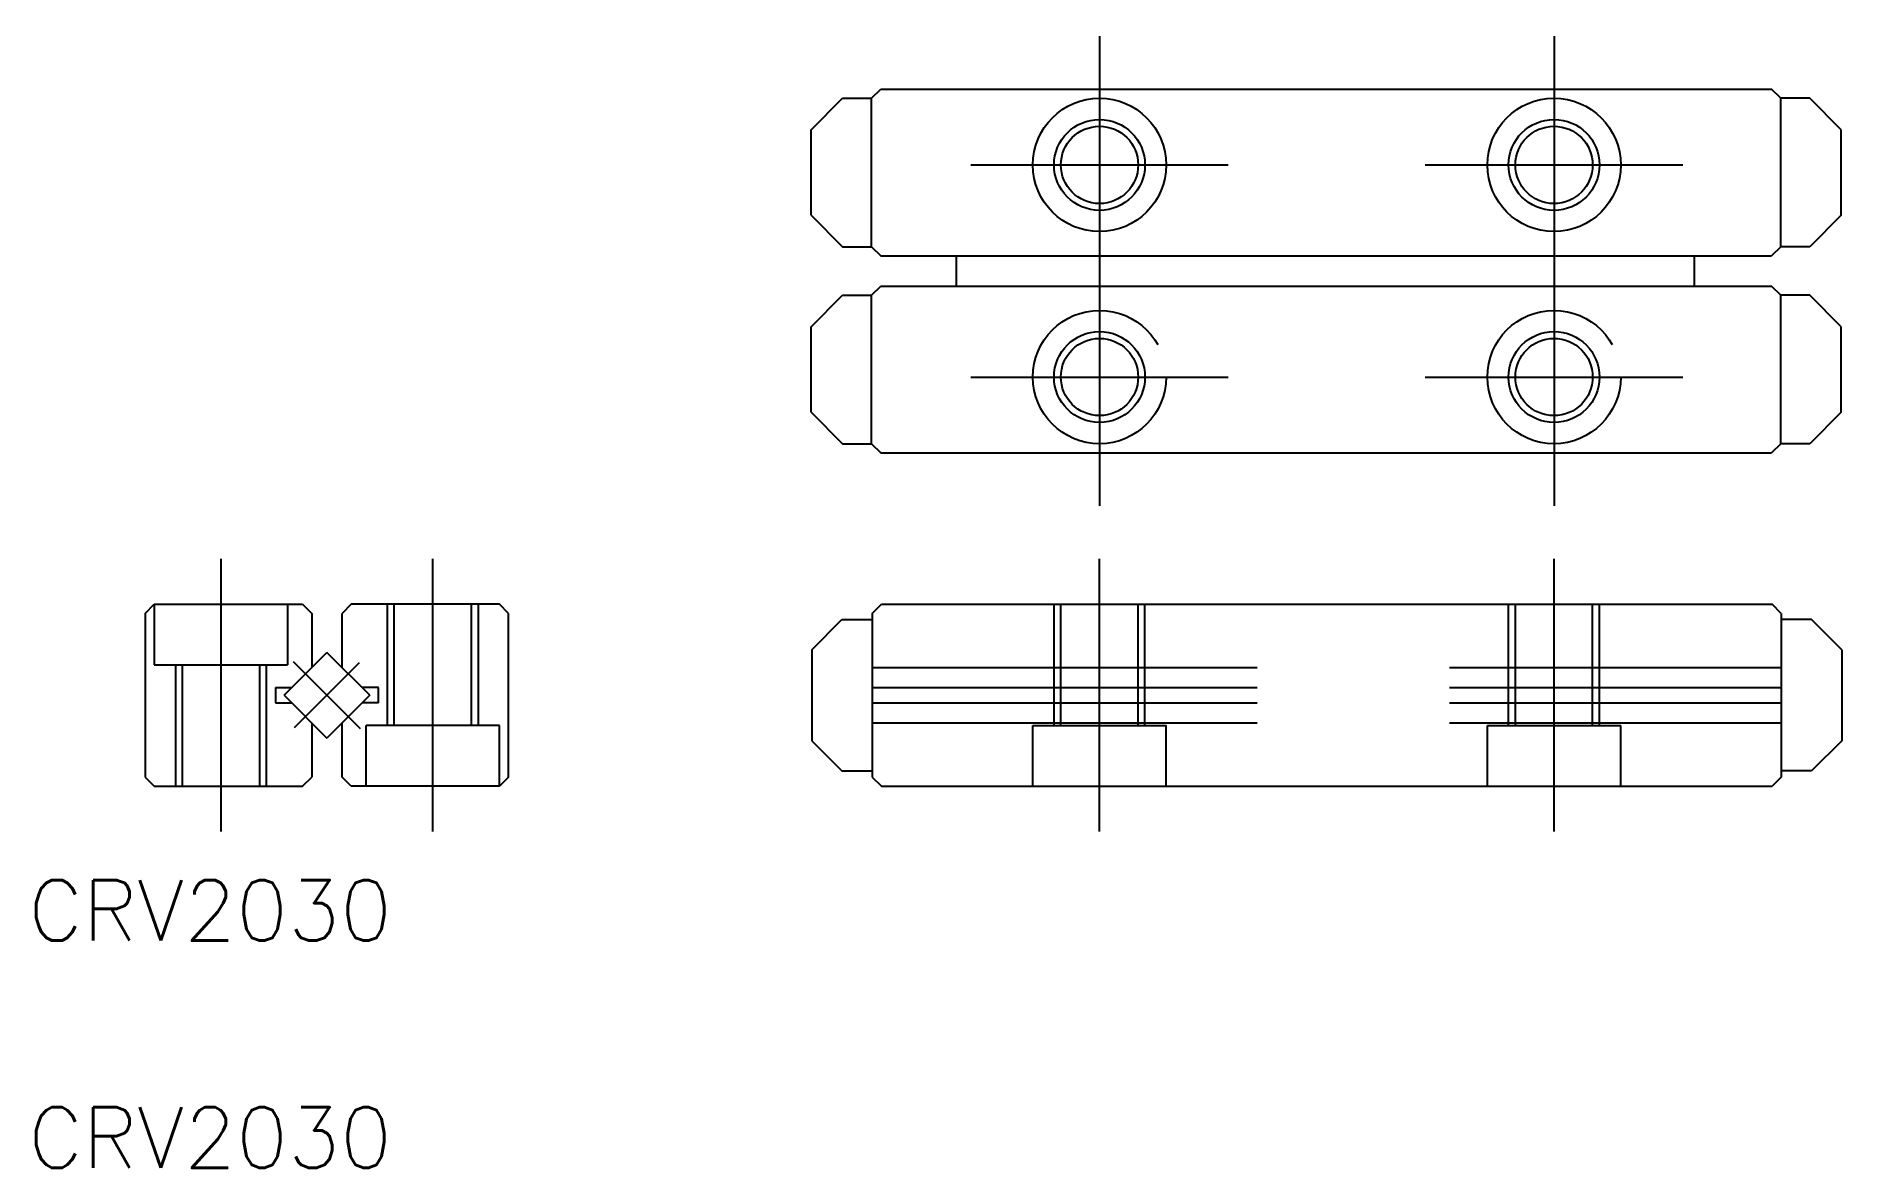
# Model space of a CAD drawing. Extents: x -25.6 to 34, y -15.6 to 21.8.
import ezdxf

# ---------------------------------------------------------------- set-up
doc = ezdxf.new("R2010")
doc.units = 0
doc.linetypes.add('CENTER', pattern=[50.8, 31.75, -6.35, 6.35, -6.35])
doc.linetypes.add('DASHED', pattern=[19.05, 12.7, -6.35])
doc.layers.get('0').update_dxf_attribs({"linetype": 'CONTINUOUS'})
doc.layers.add('CENTER', color=1, linetype='CONTINUOUS')
doc.styles.get("Standard").update_dxf_attribs({"font": 'txt.shx', "height": 3, "bigfont": 'bigfont.shx'})

msp = doc.modelspace()

# ---------------------------------------------------------------- linework, layer by layer
at = {"color": 7, "linetype": 'CONTINUOUS'}
for p, q in [((-0.02, 18.66), (1.02, 19.7)), ((1.02, 19.7), (1.98, 19.7)), ((1.98, 19.7), (2.28, 20)), ((1.98, 14.8), (1.98, 19.7)), ((2.28, 20), (31.68, 20)), ((31.98, 19.7), (31.68, 20)), ((31.98, 14.8), (31.98, 19.7)), ((32.94, 19.7), (31.98, 19.7)), ((33.98, 18.66), (32.94, 19.7)), ((-0.02, 15.84), (-0.02, 18.66)), ((33.98, 15.84), (33.98, 18.66)), ((-0.02, 15.84), (1.02, 14.8)), ((33.98, 15.84), (32.94, 14.8)), ((1.02, 14.8), (1.98, 14.8)), ((1.98, 14.8), (2.28, 14.5)), ((2.28, 14.5), (31.68, 14.5)), ((4.78, 13.5), (4.78, 14.5)), ((29.14, 13.5), (29.14, 14.5)), ((31.98, 14.8), (31.68, 14.5)), ((32.94, 14.8), (31.98, 14.8)), ((-0.02, 12.16), (1.02, 13.2)), ((1.02, 13.2), (1.98, 13.2)), ((1.98, 13.2), (2.28, 13.5)), ((1.98, 8.3), (1.98, 13.2)), ((2.28, 13.5), (31.68, 13.5)), ((31.98, 13.2), (31.68, 13.5)), ((31.98, 8.3), (31.98, 13.2)), ((32.94, 13.2), (31.98, 13.2)), ((33.98, 12.16), (32.94, 13.2)), ((-0.02, 9.34), (-0.02, 12.16)), ((33.98, 9.34), (33.98, 12.16)), ((-0.02, 9.34), (1.02, 8.3)), ((33.98, 9.34), (32.94, 8.3)), ((1.02, 8.3), (1.98, 8.3)), ((1.98, 8.3), (2.28, 8)), ((2.28, 8), (31.68, 8)), ((31.98, 8.3), (31.68, 8)), ((32.94, 8.3), (31.98, 8.3)), ((-22, 2.7), (-21.7, 3)), ((-21.7, 3), (-16.8, 3)), ((-21.7, 3), (-21.7, 1)), ((-20.475, 3), (-20.475, 3)), ((-19.25, 3), (-19.25, 3)), ((-17.3, 3), (-17.3, 1)), ((-16.8, 3), (-16.5, 2.7)), ((-15.2, 3), (-15.5, 2.7)), ((-10.3, 3), (-15.2, 3)), ((-13.775, -1), (-13.775, 3)), ((-11.225, -1), (-11.225, 3)), ((-10, 2.7), (-10.3, 3)), ((2, 2.7), (2.3, 3)), ((2.3, 3), (31.7, 3)), ((32, 2.7), (31.7, 3)), ((-22, 2.7), (-22, -2.7)), ((-16.5, 2.7), (-16.5, 0.914)), ((-15.5, 0.914), (-15.5, 2.7)), ((-10, -2.7), (-10, 2.7)), ((0, 1.5), (1, 2.5)), ((1, 2.5), (2, 2.5)), ((2, 2.7), (2, -2.7)), ((32, 2.7), (32, -2.7)), ((33, 2.5), (32, 2.5)), ((34, 1.5), (33, 2.5)), ((-17.414, 0), (-16, 1.414)), ((-14.586, 0), (-16, 1.414)), ((0, 1.5), (0, -1.5)), ((34, 1.5), (34, -1.5)), ((-21.7, 1), (-17.3, 1)), ((-20.775, 1), (-20.775, -3)), ((-18.225, 1), (-18.225, -3)), ((-17.7, 0.25), (-17.7, -0.25)), ((-17.7, 0.25), (-17.164, 0.25)), ((-14.3, 0.25), (-14.836, 0.25)), ((-14.3, -0.25), (-14.3, 0.25)), ((-17.7, -0.25), (-17.164, -0.25)), ((-17.414, 0), (-16, -1.414)), ((-14.586, 0), (-16, -1.414)), ((-14.3, -0.25), (-14.836, -0.25)), ((-16.5, -0.914), (-16.5, -2.7)), ((-15.5, -2.7), (-15.5, -0.914)), ((-10.3, -1), (-14.7, -1)), ((-14.7, -3), (-14.7, -1)), ((-10.3, -3), (-10.3, -1)), ((0, -1.5), (1, -2.5)), ((34, -1.5), (33, -2.5)), ((-22, -2.7), (-21.7, -3)), ((-16.8, -3), (-16.5, -2.7)), ((-15.2, -3), (-15.5, -2.7)), ((-10, -2.7), (-10.3, -3)), ((1, -2.5), (2, -2.5)), ((2, -2.7), (2.3, -3)), ((32, -2.7), (31.7, -3)), ((33, -2.5), (32, -2.5)), ((-21.7, -3), (-16.8, -3)), ((-10.3, -3), (-15.2, -3)), ((2.3, -3), (31.7, -3))]:
    msp.add_line(p, q, dxfattribs=at)
at = {"color": 3}
for p, q in [((-14, -1), (-14, 3)), ((-11, -1), (-11, 3)), ((-21, 1), (-21, -3)), ((-18, 1), (-18, -3))]:
    msp.add_line(p, q, dxfattribs=at)
at = {"color": 3, "linetype": 'DASHED'}
for p, q in [((8, -1), (8, 3)), ((8.225, -1), (8.225, 3)), ((10.775, -1), (10.775, 3)), ((11, -1), (11, 3)), ((23, -1), (23, 3)), ((23.225, -1), (23.225, 3)), ((25.775, -1), (25.775, 3)), ((26, -1), (26, 3)), ((2, 0.914), (32, 0.914)), ((2, 0.25), (32, 0.25)), ((2, -0.25), (32, -0.25)), ((2, -0.914), (32, -0.914)), ((7.3, -3), (7.3, -1)), ((7.3, -1), (11.7, -1)), ((11.7, -3), (11.7, -1)), ((22.3, -1), (26.7, -1)), ((22.3, -3), (22.3, -1)), ((26.7, -3), (26.7, -1))]:
    msp.add_line(p, q, dxfattribs=at)
at = {"color": 7, "linetype": 'CONTINUOUS'}
for centre, radius in [((9.5, 17.5), 2.2), ((24.5, 17.5), 2.2), ((9.5, 17.5), 1.275), ((24.5, 17.5), 1.275), ((9.5, 10.5), 1.275), ((24.5, 10.5), 1.275)]:
    msp.add_circle(centre, radius, dxfattribs=at)
at = {"color": 3}
for centre in [(9.5, 17.5), (24.5, 17.5), (9.5, 10.5), (24.5, 10.5)]:
    msp.add_circle(centre, 1.5, dxfattribs=at)
at = {"color": 3, "linetype": 'DASHED'}
for centre in [(9.5, 10.5), (24.5, 10.5)]:
    msp.add_circle(centre, 2.2, dxfattribs=at)
at = {"layer": 'CENTER', "color": 1, "linetype": 'CENTER'}
for p, q in [((9.5, 21.75), (9.5, 12.75)), ((24.5, 21.75), (24.5, 12.75)), ((5.25, 17.5), (13.75, 17.5)), ((20.25, 17.5), (28.75, 17.5)), ((9.5, 15.25), (9.5, 6.25)), ((24.5, 15.25), (24.5, 6.25)), ((5.25, 10.5), (13.75, 10.5)), ((20.25, 10.5), (28.75, 10.5)), ((-19.5, 4.5), (-19.5, -4.5)), ((-12.5, -4.5), (-12.5, 4.5)), ((9.5, -4.5), (9.5, 4.5)), ((24.5, -4.5), (24.5, 4.5)), ((-17.11, 1.11), (-16, 0)), ((-14.93, 1.07), (-16, 0)), ((-17.07, -1.07), (-16, 0)), ((-14.89, -1.11), (-16, 0))]:
    msp.add_line(p, q, dxfattribs=at)

# ---------------------------------------------------------------- texts
at = {"color": 7, "linetype": 'CONTINUOUS'}
for p in [(-25.853, -8.098), (-25.853, -15.598)]:
    msp.add_text('CRV2030', height=2, dxfattribs=at).set_placement(p)

doc.saveas('drawing.dxf')
